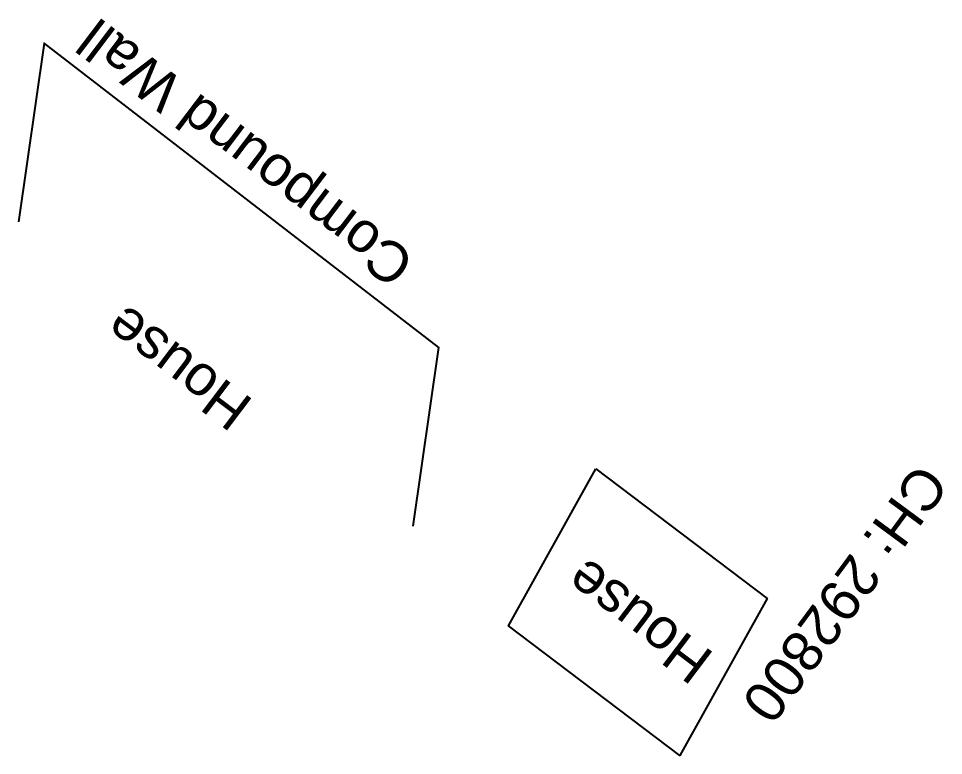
# Model space of a CAD drawing. Header units: metres. Extents: x 644418 to 1306172, y 3366650 to 6747308.
# Drawn here: x 650501.5 to 650558.9, y 3375481.7 to 3375527.4 of the extents above; entities that cross this region are included whole.
import ezdxf

# ---------------------------------------------------------------- set-up
doc = ezdxf.new("R2010")
doc.units = ezdxf.units.M
doc.header["$MEASUREMENT"] = 0
for name, color, linetype in [('COMPOUND_WALL', 251, 'Continuous'), ('RESIDENTIAL_BL_SEMI', 251, 'Continuous'), ('TOPO_TEXT', 251, 'Continuous')]:
    doc.layers.add(name, color=color, linetype=linetype)
doc.layers.add('Existing Chainage', color=7, linetype='Continuous', lineweight=0)
doc.styles.get("Standard").update_dxf_attribs({"font": 'arial.ttf'})
doc.styles.add('Style-Arial', font='arial.ttf')

msp = doc.modelspace()

# ---------------------------------------------------------------- linework, layer by layer
at = {"layer": 'COMPOUND_WALL', "linetype": 'Continuous'}
msp.add_polyline3d([(650525.946, 3375495.908, 265.465), (650527.549, 3375506.991, 265.588), (650503.056, 3375525.88, 269.401), (650501.453, 3375514.797, 269.278)], dxfattribs=at)
at = {"layer": 'RESIDENTIAL_BL_SEMI', "linetype": 'Continuous'}
msp.add_polyline3d([(650537.289, 3375499.463, 265.023), (650547.922, 3375491.419, 265.224), (650542.504, 3375481.665, 265.673), (650531.8698, 3375489.7099, 265.673)], close=True, dxfattribs=at)

# ---------------------------------------------------------------- texts
at = {"layer": 'Existing Chainage', "color": 0, "linetype": 'Continuous', "lineweight": 0, "insert": (650547.2296, 3375484.2203), "char_height": 2.5, "attachment_point": 6, "rotation": 233.548669, "line_spacing_factor": 0.6, "style": 'Style-Arial'}
msp.add_mtext('CH: 292800', dxfattribs=at)
at = {"layer": 'TOPO_TEXT'}
for s, rotation, p in [('Compound Wall', 142.852901, (650526.202, 3375512.5473)), ('House', 142.89203, (650516.1331, 3375503.6603)), ('House', 142.89203, (650544.736, 3375487.9455))]:
    msp.add_text(s, height=2.5, rotation=rotation, dxfattribs=at).set_placement(p)

doc.saveas('drawing.dxf')
